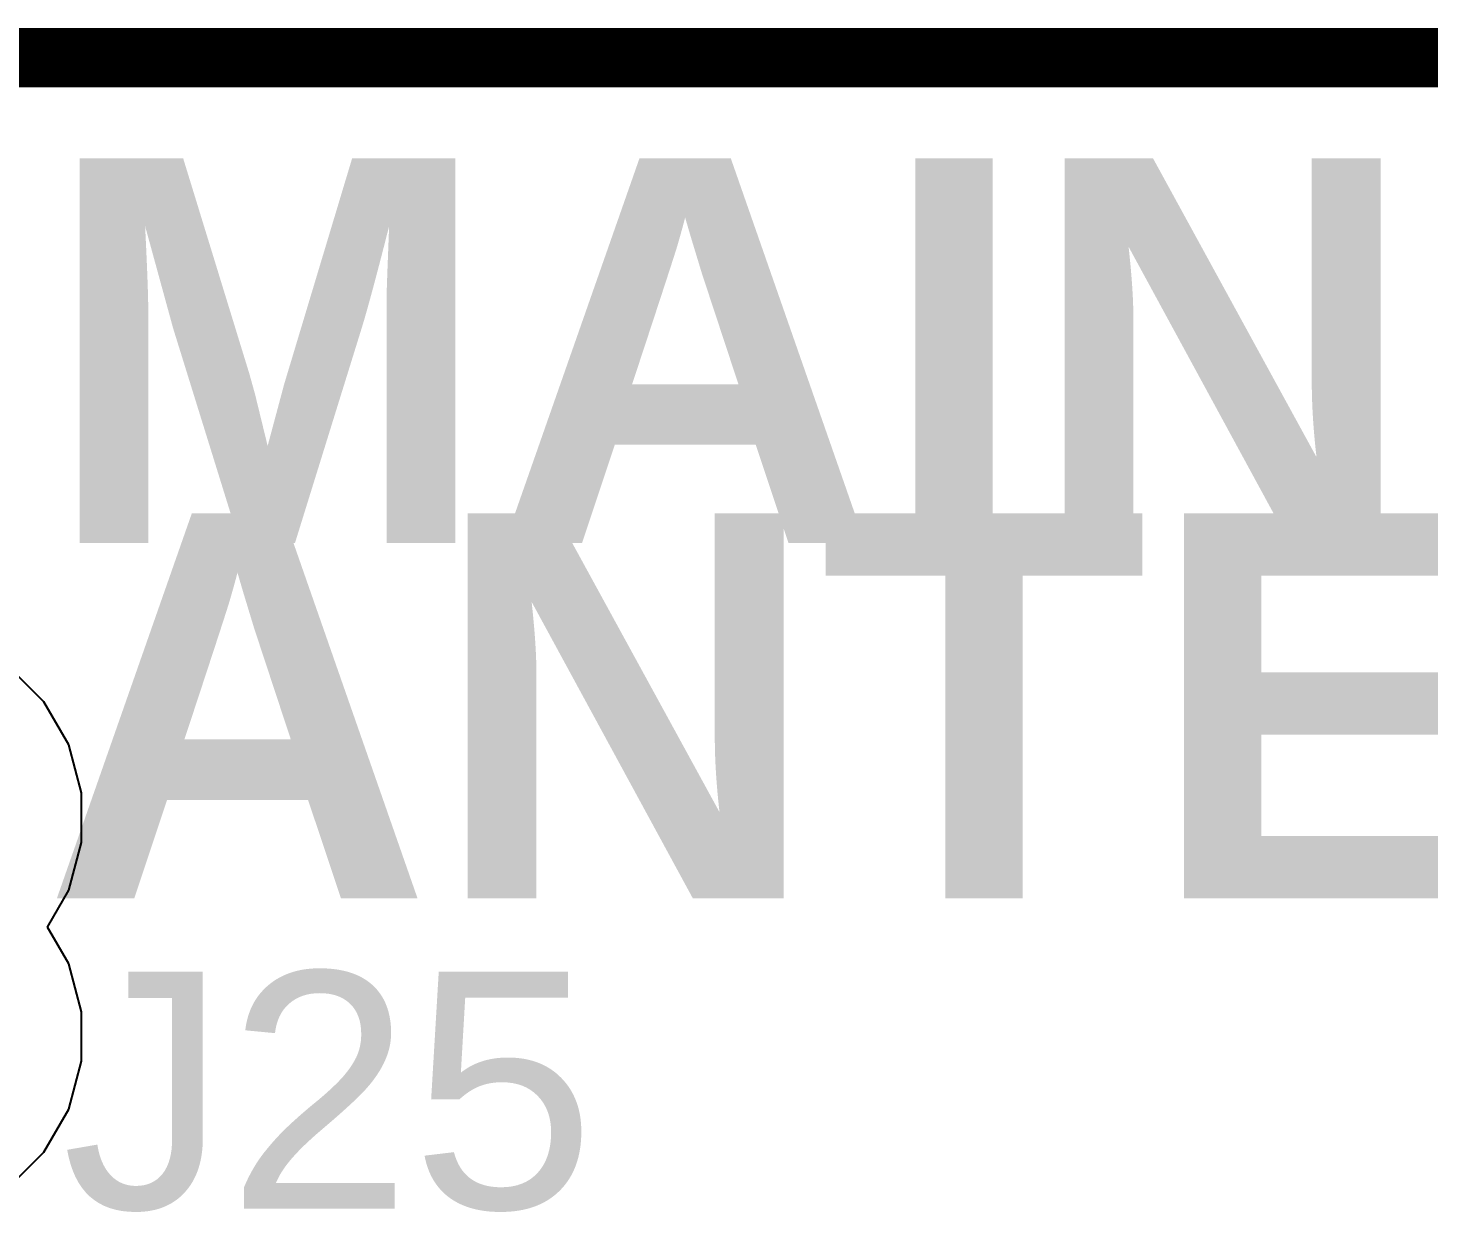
# Model space of a CAD drawing. Header units: inches. Extents: x -3 to 5437, y -3 to 5435.
# Drawn here: x 78.84 to 84.85, y 116.27 to 121.35 of the extents above; entities that cross this region are included whole.
import ezdxf

# ---------------------------------------------------------------- set-up
doc = ezdxf.new("R2010")
doc.units = ezdxf.units.IN
for name, color, linetype in [('Board Outline', 216, 'Continuous'), ('Bottom Layer', 5, 'Continuous'), ('GND', 16, 'Continuous'), ('PWR', 76, 'Continuous'), ('Top Layer', 1, 'Continuous'), ('Top Overlay', 2, 'Continuous')]:
    doc.layers.add(name, color=color, linetype=linetype)
doc.styles.add('Arial', font='', dxfattribs={"height": 0.2})
doc.styles.add('Arial_Bold', font='', dxfattribs={"height": 0.2})
doc.styles.get('Arial').set_extended_font_data('Arial')
doc.styles.get('Arial_Bold').set_extended_font_data('Arial', bold=True)

msp = doc.modelspace()

# ---------------------------------------------------------------- linework, layer by layer
at = {"layer": 'Board Outline'}
msp.add_lwpolyline([(-2.777, 121.2205, 0.254, 0.254, 0), (202.223, 121.2205, 0.254, 0.254, 0)], format="xyseb", dxfattribs=at)
at = {"layer": 'Bottom Layer'}
msp.add_line((50.2304, 121.2204), (198.6777, 121.2204), dxfattribs=at)
at = {"layer": 'GND'}
msp.add_line((50.2305, 121.2205), (198.4312, 121.2205), dxfattribs=at)
at = {"layer": 'PWR'}
for p, q in [((50.2305, 121.2205), (197.8405, 121.2205)), ((78.9052, 118.4561), (78.7548, 118.6065)), ((79.0116, 118.2718), (78.9052, 118.4561)), ((79.0667, 118.0663), (79.0116, 118.2718)), ((79.0667, 117.8536), (79.0667, 118.0663)), ((79.0116, 117.6481), (79.0667, 117.8536)), ((78.9205, 117.4903), (79.0116, 117.6481)), ((79.0116, 117.3326), (78.9205, 117.4903)), ((79.0667, 117.1271), (79.0116, 117.3326)), ((79.0667, 116.9143), (79.0667, 117.1271)), ((79.0116, 116.7088), (79.0667, 116.9143)), ((78.9052, 116.5246), (79.0116, 116.7088)), ((78.7548, 116.3741), (78.9052, 116.5246))]:
    msp.add_line(p, q, dxfattribs=at)
at = {"layer": 'Top Layer'}
msp.add_line((50.2304, 121.2204), (138.1895, 121.2204), dxfattribs=at)

# ---------------------------------------------------------------- texts
at = {"layer": 'Top Overlay', "style": 'Arial_Bold'}
for s, p in [('MAIN', (78.9034, 119.1375)), ('ANTENNA', (78.9034, 117.6141))]:
    msp.add_text(s, height=1.651, rotation=360, dxfattribs=at).set_placement(p)
at = {"layer": 'Top Overlay', "style": 'Arial'}
msp.add_text('J25', height=1.016, dxfattribs=at).set_placement((78.9826, 116.2822))

doc.saveas('drawing.dxf')
